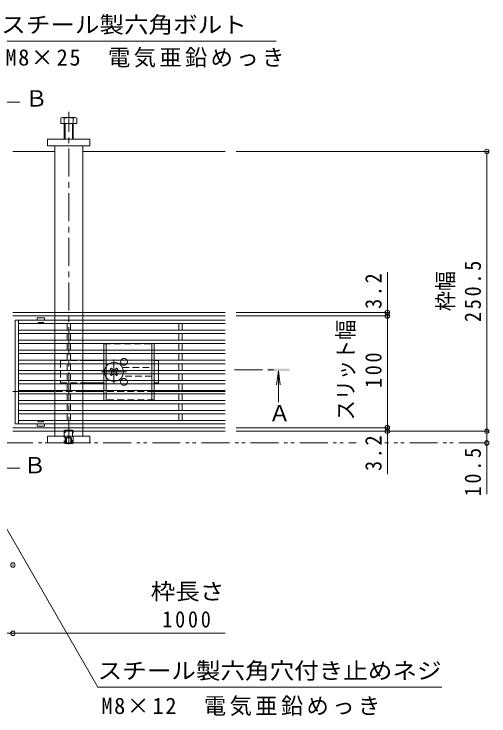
# Model space of a CAD drawing. Units: millimetres at full size, sheet at 1:5; details may follow other scales. Extents: x -1763 to 1942, y -1329 to 1372.
# Drawn here: x -261 to 165, y -65 to 563 of the extents above; entities that cross this region are included whole.
import ezdxf
from ezdxf.enums import TextEntityAlignment as Align

# ---------------------------------------------------------------- set-up
doc = ezdxf.new("R2010")
doc.units = ezdxf.units.MM
doc.header["$LTSCALE"] = 5
doc.header["$PDMODE"] = 32
doc.header["$PDSIZE"] = 4
for name, pattern in [('CHAIN1', [8, 5, -1, 1, -1]), ('DASHED1', [1.8, 1.2, -0.6]), ('DOUBLE_CHAIN1', [8.8, 5, -1, 0.6, -0.6, 0.6, -1])]:
    doc.linetypes.add(name, pattern=pattern)
for name, color, linetype, lineweight in [('4-0_OUTLINE-0', 7, 'Continuous', 9), ('4-2_A_避難通路', 3, 'Continuous', 9), ('4-4_0108_天井情報・�', 7, 'Continuous', 9), ('4-5_0055_アルミ建具_', 7, 'Continuous', 9)]:
    doc.layers.add(name, color=color, linetype=linetype, lineweight=lineweight)
doc.styles.add('ＭＳ ゴシック', font='')
doc.styles.get('ＭＳ ゴシック').set_extended_font_data('MS Gothic')

msp = doc.modelspace()

# ---------------------------------------------------------------- linework, layer by layer
at = {"layer": '4-0_OUTLINE-0', "color": 4, "linetype": 'CHAIN1'}
msp.add_line((-211.791, 177.563), (-211.791, 475.608), dxfattribs=at)
at = {"layer": '4-0_OUTLINE-0', "color": 2}
for p, q in [((-218.991, 465.021), (-218.991, 469.721)), ((-217.654, 470.321), (-206.454, 470.321)), ((-215.791, 451.021), (-215.791, 469.721)), ((-207.791, 469.721), (-207.791, 451.021)), ((-204.591, 469.721), (-204.591, 465.021)), ((-204.591, 465.021), (-218.991, 465.021)), ((-215.091, 451.021), (-215.091, 465.021)), ((-208.491, 465.021), (-208.491, 451.021)), ((-180.291, 266.221), (-180.291, 259.221)), ((-178.291, 266.221), (-178.291, 259.221)), ((-137.291, 266.221), (-137.291, 259.221)), ((-135.291, 266.221), (-135.291, 259.221)), ((-180.291, 256.221), (-180.291, 249.221)), ((-178.291, 256.221), (-178.291, 249.221)), ((-137.291, 256.221), (-137.291, 249.221)), ((-135.291, 256.221), (-135.291, 249.221)), ((-180.291, 246.221), (-180.291, 239.221)), ((-178.291, 246.221), (-178.291, 239.221)), ((-137.291, 246.221), (-137.291, 239.221)), ((-135.291, 246.221), (-135.291, 239.221)), ((-180.291, 236.221), (-180.291, 229.221)), ((-178.291, 236.221), (-178.291, 229.221)), ((-137.291, 236.221), (-137.291, 229.221)), ((-135.291, 236.221), (-135.291, 229.221)), ((-180.291, 226.221), (-180.291, 219.221)), ((-178.291, 226.221), (-178.291, 219.221)), ((-137.291, 226.221), (-137.291, 219.221)), ((-135.291, 226.221), (-135.291, 219.221)), ((-215.091, 178.505), (-215.606, 179.021)), ((-215.091, 179.021), (-215.091, 178.505)), ((-215.091, 178.505), (-208.491, 178.505)), ((-208.491, 179.021), (-208.491, 178.505)), ((-207.975, 179.021), (-208.491, 178.505))]:
    msp.add_line(p, q, dxfattribs=at)
at = {"layer": '4-0_OUTLINE-0'}
for p, q in [((-261.791, 440.021), (-224.291, 440.021)), ((-224.291, 445.021), (-224.291, 295.921)), ((-199.291, 295.921), (-199.291, 445.021)), ((-199.291, 440.021), (-71.791, 440.021)), ((-224.291, 295.921), (-261.791, 295.921)), ((-71.791, 295.921), (-224.291, 295.921)), ((-71.791, 292.721), (-261.791, 292.721)), ((-224.291, 292.721), (-224.291, 289.221)), ((-199.291, 292.721), (-199.291, 289.221)), ((-224.291, 286.221), (-224.291, 279.221)), ((-199.291, 286.221), (-199.291, 279.221)), ((-224.291, 276.221), (-224.291, 269.221)), ((-199.291, 276.221), (-199.291, 269.221)), ((-224.291, 266.221), (-224.291, 259.221)), ((-199.291, 266.221), (-199.291, 259.221)), ((-224.291, 256.221), (-224.291, 249.221)), ((-199.291, 256.221), (-199.291, 249.221)), ((-199.291, 252.721), (-180.291, 252.721)), ((-131.291, 252.721), (-135.291, 252.721)), ((-131.291, 245.221), (-131.291, 252.721)), ((-224.291, 246.221), (-224.291, 239.221)), ((-199.291, 246.221), (-199.291, 239.221)), ((-173.589, 246.079), (-174.649, 245.019)), ((-172.73, 245.221), (-173.589, 246.079)), ((-169.851, 245.221), (-168.992, 246.079)), ((-167.932, 245.019), (-168.992, 246.079)), ((-173.765, 244.135), (-174.649, 245.019)), ((-173.765, 241.307), (-174.649, 240.423)), ((-174.649, 240.423), (-173.589, 239.362)), ((-172.73, 240.221), (-173.589, 239.362)), ((-169.851, 240.221), (-168.992, 239.362)), ((-168.992, 239.362), (-167.932, 240.423)), ((-168.816, 244.135), (-167.932, 245.019)), ((-168.816, 241.307), (-167.932, 240.423)), ((-131.291, 240.221), (-131.291, 232.721)), ((-224.291, 236.221), (-224.291, 229.221)), ((-199.291, 236.221), (-199.291, 229.221)), ((-199.291, 232.721), (-180.291, 232.721)), ((-135.291, 232.721), (-131.291, 232.721)), ((-261.791, 225.021), (-259.791, 225.021)), ((-256.791, 225.021), (-224.291, 225.021)), ((-224.291, 226.221), (-224.291, 219.221)), ((-199.291, 226.221), (-199.291, 219.221)), ((-180.291, 225.021), (-199.291, 225.021)), ((-135.291, 225.021), (-113.291, 225.021)), ((-110.291, 225.021), (-71.791, 225.021)), ((-224.291, 216.221), (-224.291, 209.221)), ((-199.291, 216.221), (-199.291, 209.221)), ((-224.291, 206.221), (-224.291, 199.221)), ((-199.291, 206.221), (-199.291, 199.221)), ((-224.291, 196.221), (-224.291, 192.721)), ((-199.291, 196.221), (-199.291, 192.721)), ((-71.791, 192.721), (-261.791, 192.721)), ((-224.291, 189.521), (-261.791, 189.521)), ((-224.291, 189.521), (-199.291, 189.521)), ((-224.291, 185.021), (-224.291, 189.521)), ((-71.791, 189.521), (-199.291, 189.521)), ((-199.291, 185.021), (-199.291, 189.521))]:
    msp.add_line(p, q, dxfattribs=at)
at = {"layer": '4-0_OUTLINE-0', "linetype": 'DASHED1'}
for p, q in [((-224.291, 295.921), (-224.291, 292.721)), ((-199.291, 295.921), (-199.291, 292.721)), ((-224.291, 289.221), (-224.291, 286.221)), ((-199.291, 289.221), (-199.291, 286.221)), ((-224.291, 279.221), (-224.291, 276.221)), ((-199.291, 279.221), (-199.291, 276.221)), ((-224.291, 269.221), (-224.291, 266.221)), ((-199.291, 269.221), (-199.291, 266.221)), ((-224.291, 259.221), (-224.291, 256.221)), ((-199.291, 259.221), (-199.291, 256.221)), ((-219.291, 252.721), (-219.291, 232.721)), ((-219.291, 252.721), (-199.291, 252.721)), ((-224.291, 249.221), (-224.291, 246.221)), ((-199.291, 249.221), (-199.291, 246.221)), ((-163.791, 246.721), (-137.291, 246.721)), ((-131.291, 245.221), (-131.291, 240.221)), ((-224.291, 239.221), (-224.291, 236.221)), ((-199.291, 239.221), (-199.291, 236.221)), ((-219.291, 232.721), (-199.291, 232.721)), ((-137.291, 238.721), (-163.791, 238.721)), ((-224.291, 229.221), (-224.291, 226.221)), ((-199.291, 229.221), (-199.291, 226.221)), ((-256.791, 225.021), (-259.791, 225.021)), ((-199.291, 225.021), (-224.291, 225.021)), ((-135.291, 225.021), (-180.291, 225.021)), ((-110.291, 225.021), (-113.291, 225.021)), ((-224.291, 219.221), (-224.291, 216.221)), ((-199.291, 219.221), (-199.291, 216.221)), ((-224.291, 209.221), (-224.291, 206.221)), ((-199.291, 209.221), (-199.291, 206.221)), ((-224.291, 199.221), (-224.291, 196.221)), ((-199.291, 199.221), (-199.291, 196.221)), ((-224.291, 192.721), (-224.291, 189.521)), ((-199.291, 192.721), (-199.291, 189.521))]:
    msp.add_line(p, q, dxfattribs=at)
at = {"layer": '4-0_OUTLINE-0', "color": 2, "linetype": 'DASHED1'}
for p, q in [((-180.291, 267.721), (-135.291, 267.721)), ((-180.291, 267.721), (-180.291, 266.221)), ((-178.291, 267.721), (-178.291, 266.221)), ((-137.291, 267.721), (-137.291, 266.221)), ((-135.291, 267.721), (-135.291, 266.221)), ((-180.291, 259.221), (-180.291, 256.221)), ((-178.291, 259.221), (-178.291, 256.221)), ((-137.291, 259.221), (-137.291, 256.221)), ((-135.291, 259.221), (-135.291, 256.221)), ((-180.291, 249.221), (-180.291, 246.221)), ((-178.291, 249.221), (-178.291, 246.221)), ((-137.291, 249.221), (-137.291, 246.221)), ((-135.291, 249.221), (-135.291, 246.221)), ((-180.291, 239.221), (-180.291, 236.221)), ((-178.291, 239.221), (-178.291, 236.221)), ((-137.291, 239.221), (-137.291, 236.221)), ((-135.291, 239.221), (-135.291, 236.221)), ((-180.291, 229.221), (-180.291, 226.221)), ((-178.291, 229.221), (-178.291, 226.221)), ((-137.291, 229.221), (-137.291, 226.221)), ((-135.291, 229.221), (-135.291, 226.221)), ((-180.291, 217.721), (-180.291, 219.221)), ((-135.291, 217.721), (-180.291, 217.721)), ((-178.291, 217.721), (-178.291, 219.221)), ((-137.291, 217.721), (-137.291, 219.221)), ((-135.291, 217.721), (-135.291, 219.221)), ((-215.091, 190.505), (-215.791, 189.805)), ((-215.791, 189.805), (-215.791, 179.205)), ((-215.791, 189.805), (-207.791, 189.805)), ((-215.091, 179.021), (-215.091, 190.505)), ((-215.091, 190.505), (-208.491, 190.505)), ((-208.491, 190.505), (-208.491, 179.021)), ((-207.791, 189.805), (-208.491, 190.505)), ((-207.791, 179.205), (-207.791, 189.805)), ((-214.291, 183.505), (-211.791, 184.948)), ((-214.291, 183.505), (-209.291, 183.505)), ((-214.291, 183.505), (-214.291, 178.505)), ((-213.791, 183.505), (-213.791, 178.505)), ((-209.291, 183.505), (-211.791, 184.948)), ((-209.791, 183.505), (-209.791, 178.505)), ((-209.291, 183.505), (-209.291, 178.505)), ((-215.791, 179.205), (-207.791, 179.205)), ((-215.791, 179.205), (-215.606, 179.021)), ((-207.791, 179.205), (-207.975, 179.021))]:
    msp.add_line(p, q, dxfattribs=at)
at = {"layer": '4-0_OUTLINE-0', "linetype": 'CHAIN1'}
for p, q in [((-171.291, 232.536), (-171.291, 253.793)), ((-182.548, 242.721), (-159.939, 242.721))]:
    msp.add_line(p, q, dxfattribs=at)
at = {"layer": '4-0_OUTLINE-0'}
for points in [[(-192.791, 445.021), (-230.791, 445.021), (-230.791, 451.021), (-192.791, 451.021)], [(-192.791, 185.021), (-230.791, 185.021), (-230.791, 179.021), (-192.791, 179.021)]]:
    msp.add_lwpolyline(points, close=True, dxfattribs=at)
at = {"layer": '4-0_OUTLINE-0', "color": 2}
for centre, radius, start, end in [((-217.391, 467.945), 2.39, 47.9749, 132.0251), ((-211.791, 456.913), 13.418, 72.65606, 107.34394), ((-206.191, 467.945), 2.39, 47.9749, 132.0251)]:
    msp.add_arc(centre, radius, start, end, dxfattribs=at)
at = {"layer": '4-0_OUTLINE-0'}
for centre, radius, start, end in [((-162.291, 251.721), 3, 303.55731, 236.44269), ((-171.291, 242.721), 8.5, 155.68426, 204.31574), ((-171.291, 242.721), 8.5, 49.88083, 130.11917), ((-171.291, 246.61), 2, 223.98214, 316.01786), ((-171.291, 242.721), 8.5, 335.68426, 24.31574), ((-175.18, 242.721), 2, 315, 45), ((-171.291, 238.832), 2, 43.98214, 136.01786), ((-167.402, 242.721), 2, 135, 225), ((-171.291, 242.721), 8.5, 229.88083, 310.11917), ((-162.291, 233.721), 3, 123.55731, 56.44269)]:
    msp.add_arc(centre, radius, start, end, dxfattribs=at)
at = {"layer": '4-0_OUTLINE-0', "linetype": 'DASHED1'}
for centre, radius, start, end in [((-171.291, 242.721), 8.5, 130.11917, 155.68426), ((-171.291, 242.721), 8.5, 24.31574, 49.88083), ((-162.291, 251.721), 3, 236.44269, 303.55731), ((-171.291, 242.721), 8.5, 204.31574, 229.88083), ((-171.291, 242.721), 8.5, 310.11917, 335.68426), ((-162.291, 233.721), 3, 56.44269, 123.55731)]:
    msp.add_arc(centre, radius, start, end, dxfattribs=at)
at = {"layer": '4-2_A_避難通路'}
for p, q in [((-240.041, 290.921), (-240.041, 289.021)), ((-239.941, 291.021), (-233.641, 291.021)), ((-233.541, 290.921), (-233.541, 289.021)), ((-259.791, 196.021), (-259.791, 289.021)), ((-71.791, 289.021), (-259.791, 289.021)), ((-256.791, 196.021), (-256.791, 289.021)), ((-71.791, 286.021), (-256.791, 286.021)), ((-213.291, 280.021), (-213.291, 286.021)), ((-210.291, 280.021), (-210.291, 286.021)), ((-113.291, 280.021), (-113.291, 286.021)), ((-110.291, 280.021), (-110.291, 286.021)), ((-71.791, 280.021), (-256.791, 280.021)), ((-71.791, 277.021), (-256.791, 277.021)), ((-213.291, 271.021), (-213.291, 277.021)), ((-210.291, 271.021), (-210.291, 277.021)), ((-113.291, 271.021), (-113.291, 277.021)), ((-110.291, 271.021), (-110.291, 277.021)), ((-71.791, 271.021), (-256.791, 271.021)), ((-71.791, 268.021), (-256.791, 268.021)), ((-213.291, 262.021), (-213.291, 268.021)), ((-210.291, 262.021), (-210.291, 268.021)), ((-113.291, 262.021), (-113.291, 268.021)), ((-110.291, 262.021), (-110.291, 268.021)), ((-71.791, 262.021), (-256.791, 262.021)), ((-71.791, 259.021), (-256.791, 259.021)), ((-213.291, 253.021), (-213.291, 259.021)), ((-210.291, 253.021), (-210.291, 259.021)), ((-113.291, 253.021), (-113.291, 259.021)), ((-110.291, 253.021), (-110.291, 259.021)), ((-71.791, 253.021), (-256.791, 253.021)), ((-71.791, 250.021), (-256.791, 250.021)), ((-213.291, 244.021), (-213.291, 250.021)), ((-210.291, 244.021), (-210.291, 250.021)), ((-113.291, 244.021), (-113.291, 250.021)), ((-110.291, 244.021), (-110.291, 250.021)), ((-71.791, 244.021), (-256.791, 244.021)), ((-71.791, 241.021), (-256.791, 241.021)), ((-213.291, 235.021), (-213.291, 241.021)), ((-210.291, 235.021), (-210.291, 241.021)), ((-113.291, 235.021), (-113.291, 241.021)), ((-110.291, 235.021), (-110.291, 241.021)), ((-71.791, 235.021), (-256.791, 235.021)), ((-71.791, 232.021), (-256.791, 232.021)), ((-213.291, 226.021), (-213.291, 232.021)), ((-210.291, 226.021), (-210.291, 232.021)), ((-113.291, 226.021), (-113.291, 232.021)), ((-110.291, 226.021), (-110.291, 232.021)), ((-71.791, 226.021), (-256.791, 226.021)), ((-71.791, 223.021), (-256.791, 223.021)), ((-213.291, 217.021), (-213.291, 223.021)), ((-210.291, 217.021), (-210.291, 223.021)), ((-113.291, 217.021), (-113.291, 223.021)), ((-110.291, 217.021), (-110.291, 223.021)), ((-71.791, 217.021), (-256.791, 217.021)), ((-71.791, 214.021), (-256.791, 214.021)), ((-213.291, 208.021), (-213.291, 214.021)), ((-210.291, 208.021), (-210.291, 214.021)), ((-113.291, 208.021), (-113.291, 214.021)), ((-110.291, 208.021), (-110.291, 214.021)), ((-71.791, 208.021), (-256.791, 208.021)), ((-71.791, 205.021), (-256.791, 205.021)), ((-213.291, 199.021), (-213.291, 205.021)), ((-210.291, 199.021), (-210.291, 205.021)), ((-113.291, 199.021), (-113.291, 205.021)), ((-110.291, 199.021), (-110.291, 205.021)), ((-71.791, 196.021), (-259.791, 196.021)), ((-71.791, 199.021), (-256.791, 199.021)), ((-240.041, 194.121), (-240.041, 196.021)), ((-233.541, 194.121), (-233.541, 196.021)), ((-239.941, 194.021), (-233.641, 194.021))]:
    msp.add_line(p, q, dxfattribs=at)
at = {"layer": '4-2_A_避難通路', "linetype": 'DASHED1'}
for p, q in [((-239.791, 286.021), (-240.041, 286.021)), ((-239.291, 286.521), (-239.291, 287.021)), ((-234.291, 287.021), (-239.291, 287.021)), ((-234.291, 286.521), (-234.291, 287.021)), ((-233.791, 286.021), (-233.541, 286.021)), ((-239.791, 199.021), (-240.041, 199.021)), ((-239.291, 198.521), (-239.291, 198.021)), ((-234.291, 198.021), (-239.291, 198.021)), ((-234.291, 198.521), (-234.291, 198.021)), ((-233.791, 199.021), (-233.541, 199.021))]:
    msp.add_line(p, q, dxfattribs=at)
at = {"layer": '4-2_A_避難通路'}
for centre, start, end in [((-239.941, 290.921), 90, 180), ((-233.641, 290.921), 0, 90), ((-239.941, 194.121), 180, 270), ((-233.641, 194.121), 270, 0)]:
    msp.add_arc(centre, 0.1, start, end, dxfattribs=at)
at = {"layer": '4-2_A_避難通路', "linetype": 'DASHED1'}
for centre, start, end in [((-239.791, 286.521), 270, 0), ((-233.791, 286.521), 180, 270), ((-239.791, 198.521), 0, 90), ((-233.791, 198.521), 90, 180)]:
    msp.add_arc(centre, 0.5, start, end, dxfattribs=at)
at = {"layer": '4-4_0108_天井情報・�'}
for p, q in [((164.082, 440.021), (-61.791, 440.021)), ((162.582, 440.021), (162.582, 189.521)), ((73.592, 332.017), (73.592, 151.243)), ((75.092, 295.921), (-61.791, 295.921)), ((75.092, 292.721), (-61.791, 292.721)), ((75.092, 192.721), (-61.791, 192.721)), ((164.082, 189.521), (-61.791, 189.521)), ((162.582, 189.521), (162.582, 133.083)), ((-1451.791, 8.616), (-71.791, 8.616))]:
    msp.add_line(p, q, dxfattribs=at)
for p in [(162.582, 440.021), (73.592, 295.921), (73.592, 292.721), (73.592, 192.721), (73.592, 189.521), (162.582, 189.521), (162.582, 179.021), (-261.791, 69.801), (-261.791, 8.616)]:
    msp.add_point(p, dxfattribs=at)
at = {"layer": '4-5_0055_アルミ建具_'}
for p, q in [((-272.264, 538.783), (-25.89, 538.783)), ((-311.791, 178.505), (-185.865, -39.604)), ((-185.865, -39.604), (122.397, -39.604))]:
    msp.add_line(p, q, dxfattribs=at)
at = {"layer": '4-5_0055_アルミ建具_', "color": 4}
for p, q in [((-283.45, 484.021), (-255.45, 484.021)), ((-23.991, 243.521), (-25.622, 231.128)), ((-23.991, 243.521), (-22.359, 231.128)), ((-23.991, 243.521), (-23.991, 215.521)), ((-283.45, 156.524), (-255.45, 156.524))]:
    msp.add_line(p, q, dxfattribs=at)
at = {"layer": '4-5_0055_アルミ建具_', "color": 4, "linetype": 'CHAIN1'}
msp.add_line((-63.291, 244.521), (-24.023, 244.521), dxfattribs=at)
at = {"layer": '4-5_0055_アルミ建具_', "color": 2, "linetype": 'DOUBLE_CHAIN1'}
for p, q in [((-1632.865, 179.021), (45.755, 179.021)), ((162.582, 179.021), (71.398, 179.021))]:
    msp.add_line(p, q, dxfattribs=at)
at = {"layer": '4-5_0055_アルミ建具_', "color": 4}
msp.add_solid([(-13.991, 243.521), (-13.991, 245.521), (-33.991, 243.521), (-33.991, 245.521)], dxfattribs=at)

# ---------------------------------------------------------------- texts
at = {"layer": '4-4_0108_天井情報・�', "color": 2, "style": 'ＭＳ ゴシック', "width": 0.9}
for s, p in [('枠幅', (137.301, 297.021)), ('スリット幅', (47.952, 199.325))]:
    msp.add_text(s, height=14.66, rotation=90, dxfattribs=at).set_placement(p, align=Align.BOTTOM_LEFT)
at = {"layer": '4-4_0108_天井情報・�', "color": 2, "style": 'ＭＳ ゴシック', "width": 1.1}
msp.add_text('枠長さ', height=14.66, dxfattribs=at).set_placement((-138.413, 34.369), align=Align.BOTTOM_LEFT)
at = {"layer": '4-4_0108_天井情報・�', "color": 2, "char_height": 14.66, "attachment_point": 7, "rotation": 90, "style": 'ＭＳ ゴシック'}
for s, insert in [('\\T1.28;\\W0.9;250.5', (157.582, 287.271)), ('\\T1.27;\\W0.9;3.2', (68.592, 299.093)), ('\\T1.27;\\W0.9;100', (68.592, 228.271)), ('\\T1.27;\\W0.9;3.2', (68.592, 153.981)), ('\\T1.28;\\W0.9;10.5', (157.582, 131.188))]:
    msp.add_mtext(s, dxfattribs=dict(at, insert=insert))
at = {"layer": '4-4_0108_天井情報・�', "color": 2, "insert": (-127.989, 13.616), "char_height": 14.66, "attachment_point": 7, "style": 'ＭＳ ゴシック'}
msp.add_mtext('\\T1.28;\\W0.9;1000', dxfattribs=at)
at = {"layer": '4-5_0055_アルミ建具_', "color": 2, "style": 'ＭＳ ゴシック', "width": 1.1}
for s, p in [('スチール製六角ボルト', (-272.264, 541.783)), ('スチール製六角穴付き止めネジ', (-185.865, -36.604))]:
    msp.add_text(s, height=14.66, dxfattribs=at).set_placement(p, align=Align.BOTTOM_LEFT)
at = {"layer": '4-5_0055_アルミ建具_', "color": 2, "style": 'ＭＳ ゴシック'}
for s, p in [('Ｂ', (-250.762, 475.775)), ('Ａ', (-32.924, 193.913)), ('Ｂ', (-252.251, 147.417))]:
    msp.add_text(s, height=14.66, dxfattribs=at).set_placement(p, align=Align.BOTTOM_LEFT)
at = {"layer": '4-5_0055_アルミ建具_', "color": 2, "char_height": 14.66, "attachment_point": 7, "style": 'ＭＳ ゴシック'}
for s, insert in [('\\T1.15;M8×25\u3000電気亜鉛めっき', (-268.507, 515.107)), ('\\T1.15;M8×12\u3000電気亜鉛めっき', (-182.604, -65.377))]:
    msp.add_mtext(s, dxfattribs=dict(at, insert=insert))

doc.saveas('drawing.dxf')
